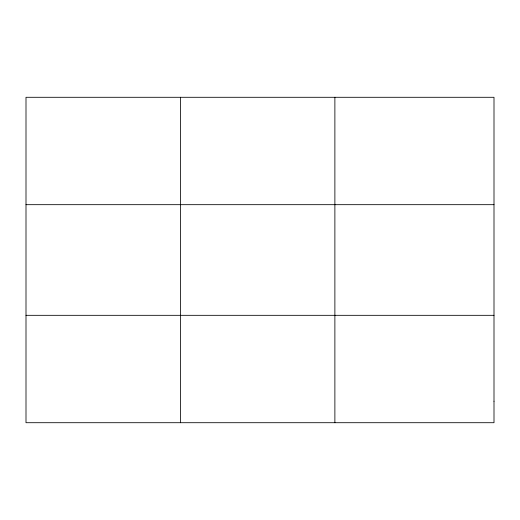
<?xml version="1.0" encoding="UTF-8"?>
<svg xmlns="http://www.w3.org/2000/svg" width="520" height="520" viewBox="0 0 520 520"><rect width="100%" height="100%" fill="white"/><g stroke="black" fill="none" stroke-linecap="round" stroke-linejoin="round"><path stroke-width="0.78" d="M180.44 97.292L180.44 422.708M334.88 97.292L334.88 422.708M26 204.678L494 204.678M26 315.322L494 315.322M494 401.232L494 422.708L26 422.708L26 97.292L494 97.292L494 401.232"/></g></svg>
